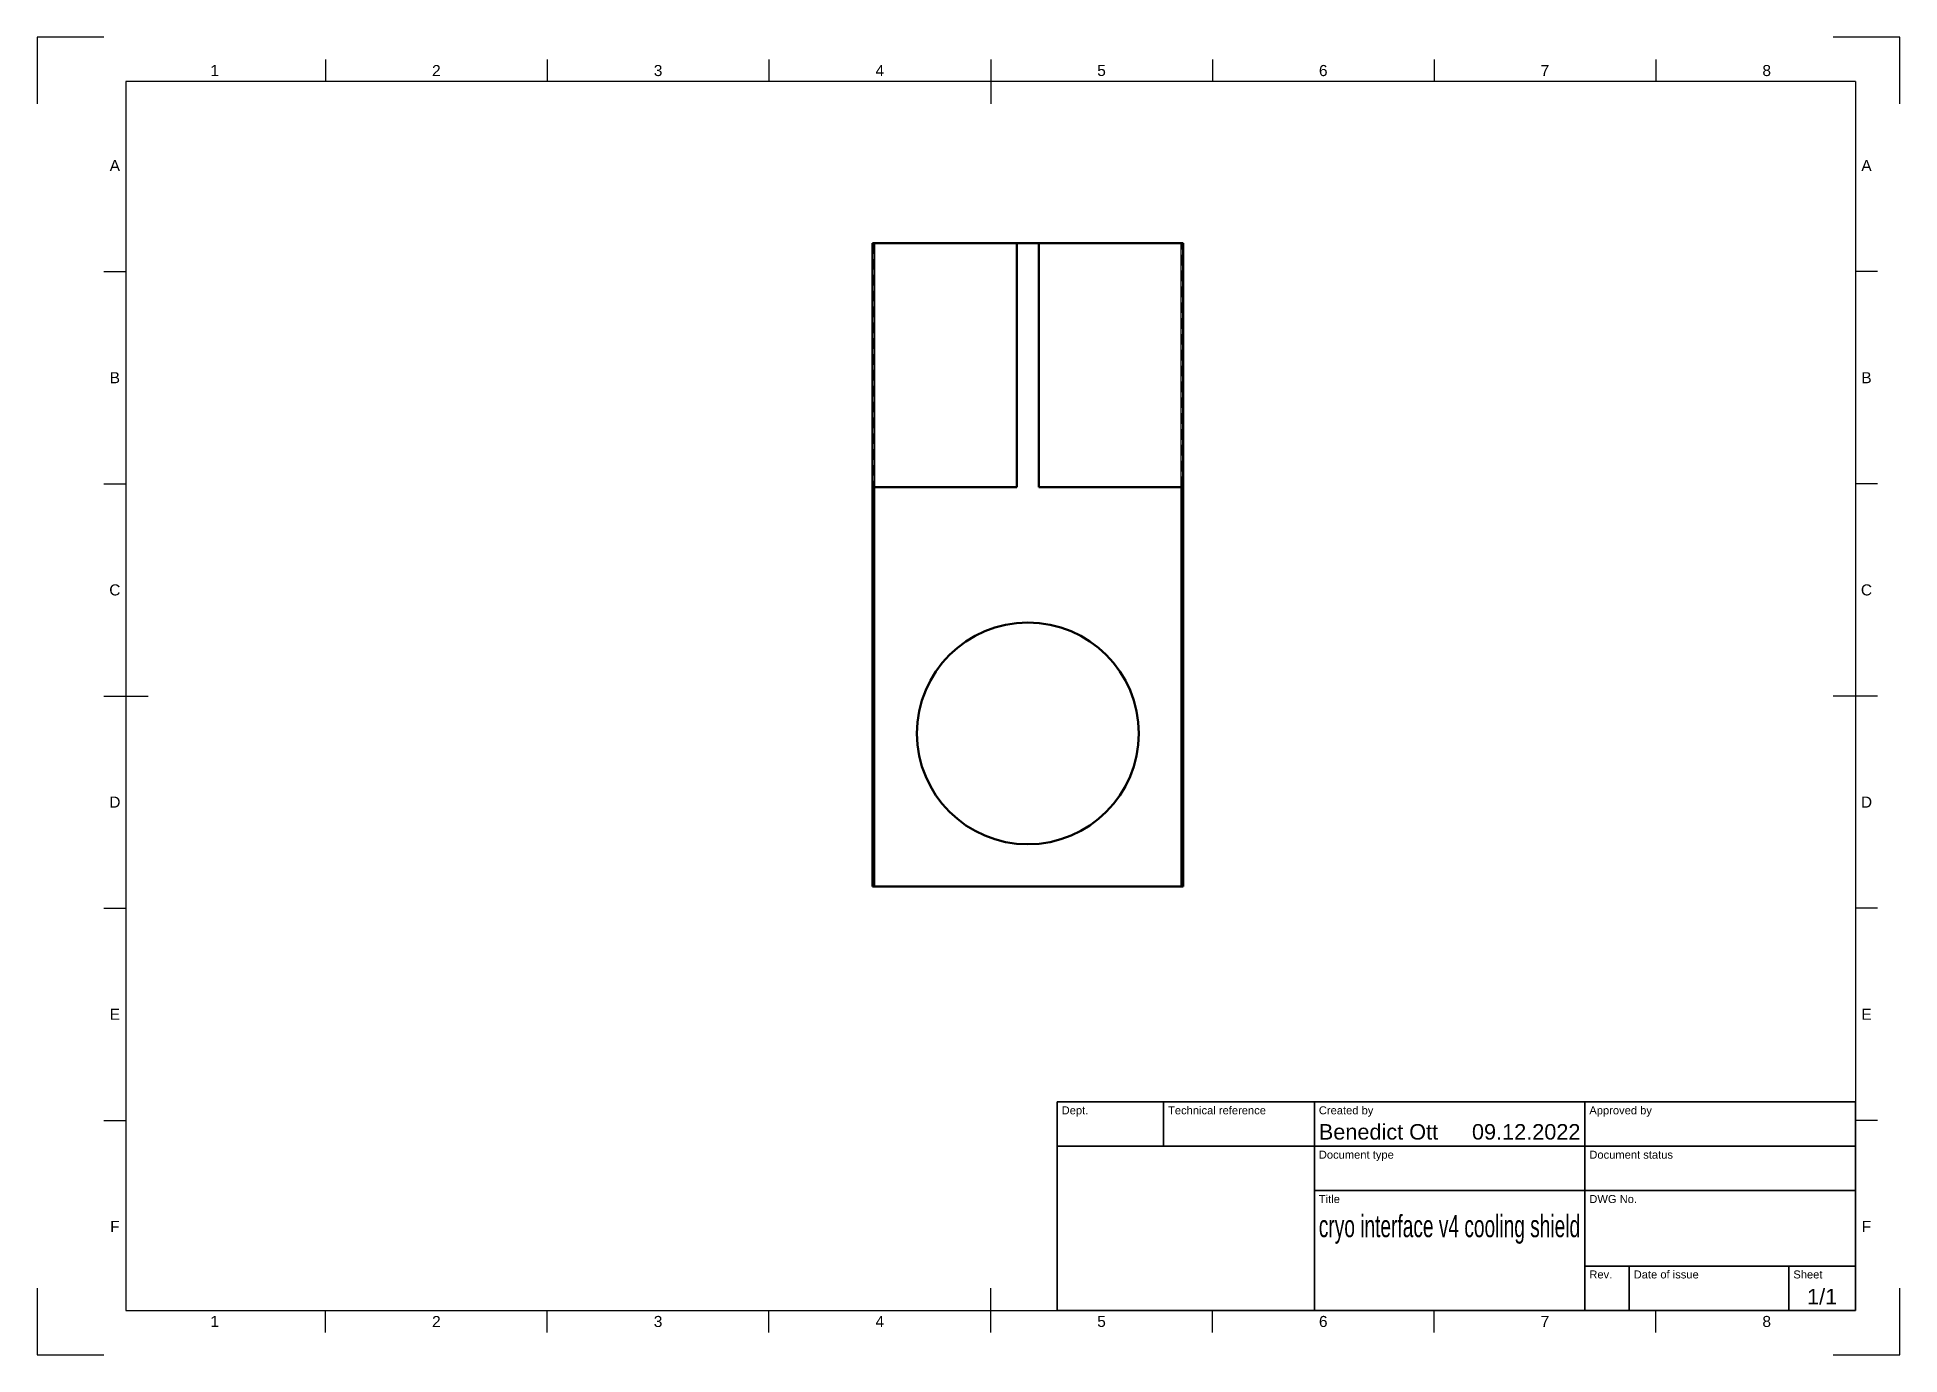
# Model space of a CAD drawing. Header units: millimetres. Extents: x 0 to 420, y 0 to 297.
import ezdxf
from ezdxf.enums import TextEntityAlignment as Align

# ---------------------------------------------------------------- set-up
doc = ezdxf.new("R2010")
doc.units = ezdxf.units.MM
doc.header["$LTSCALE"] = 0.75
doc.linetypes.add('HIDDEN2', pattern=[4.7625, 3.175, -1.5875])
for name, color, linetype, lineweight in [('BORDER', 7, 'Continuous', 25), ('Hidden', 7, 'HIDDEN2', 25), ('TITLEBLOCK', 7, 'Continuous', 35), ('Visible', 7, 'Continuous', 50), ('Visible Narrow', 7, 'Continuous', 25)]:
    doc.layers.add(name, color=color, linetype=linetype, lineweight=lineweight)
doc.styles.add('FusionTitle', font='arial.ttf')

# ---------------------------------------------------------------- blocks, each defined once
blk = doc.blocks.new('ISO_A3_SHEET')
at = {"layer": 'BORDER'}
for p, q in [((65, 292), (65, 287)), ((115, 292), (115, 287)), ((165, 292), (165, 287)), ((215, 292), (215, 282)), ((265, 292), (265, 287)), ((315, 292), (315, 287)), ((365, 292), (365, 287)), ((410, 287), (20, 287)), ((20, 287), (20, 10)), ((410, 287), (410, 10)), ((15, 244.16666), (20, 244.16666)), ((415, 244.16666), (410, 244.16666)), ((15, 196.33333), (20, 196.33333)), ((415, 196.33333), (410, 196.33333)), ((15, 148.5), (25, 148.5)), ((415, 148.5), (405, 148.5)), ((15, 100.66667), (20, 100.66667)), ((415, 100.66667), (410, 100.66667)), ((15, 52.83334), (20, 52.83334)), ((415, 52.83334), (410, 52.83334)), ((215, 5), (215, 15)), ((20, 10), (410, 10)), ((65, 5), (65, 10)), ((115, 5), (115, 10)), ((165, 5), (165, 10)), ((265, 5), (265, 10)), ((315, 5), (315, 10)), ((365, 5), (365, 10))]:
    blk.add_line(p, q, dxfattribs=at)
at = {"layer": 'Defpoints'}
for p, q in [((15, 297), (0, 297)), ((0, 297), (0, 282)), ((420, 297), (405, 297)), ((420, 282), (420, 297)), ((0, 15), (0, 0)), ((420, 0), (420, 15)), ((0, 0), (15, 0)), ((405, 0), (420, 0))]:
    blk.add_line(p, q, dxfattribs=at)
at = {"layer": 'BORDER', "style": 'FusionTitle'}
for s, p in [('1', (40, 289.5)), ('2', (90, 289.5)), ('3', (140, 289.5)), ('4', (190, 289.5)), ('5', (240, 289.5)), ('6', (290, 289.5)), ('7', (340, 289.5)), ('8', (390, 289.5)), ('A', (17.5, 268.08333)), ('A', (412.5, 268.08333)), ('B', (17.5, 220.25)), ('B', (412.5, 220.25)), ('C', (17.5, 172.41667)), ('C', (412.5, 172.41667)), ('D', (17.5, 124.58334)), ('D', (412.5, 124.58334)), ('E', (17.5, 76.75001)), ('E', (412.5, 76.75001)), ('F', (17.5, 28.91668)), ('F', (412.5, 28.91668)), ('1', (40, 7.5)), ('2', (90, 7.5)), ('3', (140, 7.5)), ('4', (190, 7.5)), ('5', (240, 7.5)), ('6', (290, 7.5)), ('7', (340, 7.5)), ('8', (390, 7.5))]:
    blk.add_text(s, height=2.5, dxfattribs=at).set_placement(p, align=Align.MIDDLE)
blk = doc.blocks.new('ISO_TITLEBLOCK')
at = {"layer": 'TITLEBLOCK'}
for p, q in [((0, 47), (-180, 47)), ((-180, 47), (-180, 0)), ((-156, 37), (-156, 47)), ((-122, 0), (-122, 47)), ((-61, 0), (-61, 47)), ((0, 0), (0, 47)), ((-180, 37), (0, 37)), ((-122, 27), (0, 27)), ((-61, 10), (0, 10)), ((-51, 0), (-51, 10)), ((-15, 0), (-15, 10)), ((-180, 0), (0, 0))]:
    blk.add_line(p, q, dxfattribs=at)
at = {"layer": 'TITLEBLOCK', "style": 'FusionTitle'}
for s, p in [('Dept.', (-179, 46)), ('Technical reference', (-155, 46)), ('Created by', (-121, 46)), ('Approved by', (-60, 46)), ('Document type', (-121, 36)), ('Document status', (-60, 36)), ('Title', (-121, 26)), ('DWG No.', (-60, 26)), ('Rev.', (-60, 9)), ('Date of issue', (-50, 9)), ('Sheet', (-14, 9))]:
    blk.add_text(s, height=1.8, dxfattribs=at).set_placement(p, align=Align.TOP_LEFT)
for tag, height, p in [('DEPT', 3.5, (-179, 42)), ('TECHNICAL_REFERENCE', 3.5, (-155, 42)), ('CREATED_BY', 3.5, (-121, 42)), ('APPROVED_BY', 3.5, (-60, 42)), ('DOCUMENT_TYPE', 3.5, (-121, 32)), ('DOCUMENT_STATUS', 3.5, (-60, 32)), ('TITLE_1', 5, (-121, 21.5)), ('TITLE_2', 5, (-121, 14)), ('TITLE_3', 5, (-121, 6.5)), ('DATE_OF_ISSUE', 3.5, (-50, 5))]:
    blk.add_attdef(tag, text='', height=height, dxfattribs=at).set_placement(p, align=Align.TOP_LEFT)
for tag, p in [('CREATED_DATE', (-62, 42)), ('APPROVED_DATE', (-0.99, 42))]:
    blk.add_attdef(tag, text='', height=3.5, dxfattribs=at).set_placement(p, align=Align.TOP_RIGHT)
for tag, height, p in [('DRAWING_NUMBER', 5, (-30.5, 19.75)), ('REV', 3.5, (-56, 4.85)), ('SHEET', 3.5, (-7.5, 4.85))]:
    blk.add_attdef(tag, text='', height=height, dxfattribs=at).set_placement(p, align=Align.TOP_CENTER)

msp = doc.modelspace()

# ---------------------------------------------------------------- linework, layer by layer
at = {"layer": 'Hidden', "extrusion": (-1e-16, -1, 0)}
for p, q in [((188.58564, 250.568859), (188.58564, 195.568859)), ((258.18564, 195.568859), (258.18564, 250.568859)), ((258.18564, 181.068859), (258.38564, 181.068859)), ((188.58564, 164.962371), (188.38564, 164.962371)), ((258.18564, 118.068859), (258.38564, 118.068859)), ((188.58564, 114.962371), (188.38564, 114.962371))]:
    msp.add_line(p, q, dxfattribs=at)
at = {"layer": 'Visible', "extrusion": (-1e-16, -1, 0)}
for p, q in [((188.78564, 250.568859), (188.38564, 250.568859)), ((188.38564, 195.568859), (188.38564, 250.568859)), ((188.78564, 250.568859), (220.88564, 250.568859)), ((220.88564, 195.568859), (220.88564, 250.568859)), ((225.88564, 250.568859), (220.88564, 250.568859)), ((257.98564, 250.568859), (225.88564, 250.568859)), ((225.88564, 250.568859), (225.88564, 195.568859)), ((257.98564, 250.568859), (258.38564, 250.568859)), ((258.38564, 250.568859), (258.38564, 195.568859)), ((188.78564, 195.568859), (188.38564, 195.568859)), ((188.38564, 195.368859), (188.38564, 195.568859)), ((188.58564, 195.368859), (188.38564, 195.368859)), ((188.38564, 105.568859), (188.38564, 195.368859)), ((188.58564, 195.568859), (188.58564, 195.368859)), ((188.58564, 195.368859), (188.58564, 105.568859)), ((188.78564, 195.568859), (220.88564, 195.568859)), ((225.88564, 195.568859), (257.98564, 195.568859)), ((258.38564, 195.568859), (257.98564, 195.568859)), ((258.18564, 195.368859), (258.18564, 195.568859)), ((258.38564, 195.368859), (258.18564, 195.368859)), ((258.18564, 105.568859), (258.18564, 195.368859)), ((258.38564, 195.568859), (258.38564, 195.368859)), ((258.38564, 195.368859), (258.38564, 105.568859)), ((188.58564, 105.568859), (188.38564, 105.568859)), ((188.58564, 105.568859), (188.78564, 105.568859)), ((188.78564, 105.568859), (257.98564, 105.568859)), ((258.18564, 105.568859), (257.98564, 105.568859)), ((258.18564, 105.568859), (258.38564, 105.568859))]:
    msp.add_line(p, q, dxfattribs=at)
at = {"layer": 'Visible', "extrusion": (0, 0, -1)}
msp.add_circle((-223.38564, 140.068859), 25, dxfattribs=at)
at = {"layer": 'Visible Narrow', "extrusion": (-1e-16, -1, 0)}
for p, q in [((188.78564, 250.568859), (188.78564, 195.568859)), ((257.98564, 195.568859), (257.98564, 250.568859)), ((188.78564, 195.568859), (188.78564, 105.568859)), ((257.98564, 105.568859), (257.98564, 195.568859))]:
    msp.add_line(p, q, dxfattribs=at)

# ---------------------------------------------------------------- block references
at = {"layer": 'BORDER'}
msp.add_blockref('ISO_A3_SHEET', (0, 0), dxfattribs=at)
at = {"layer": 'TITLEBLOCK'}
ref = msp.add_blockref('ISO_TITLEBLOCK', (410, 10), dxfattribs=at)
ref.add_attrib('CREATED_DATE', '09.12.2022', dxfattribs={"height": 3.5, "style": 'FusionTitle'}).set_placement((348, 52), align=Align.TOP_RIGHT)
ref.add_attrib('SHEET', '1/1', dxfattribs={"height": 3.5, "style": 'FusionTitle'}).set_placement((402.5, 14.85), align=Align.TOP_CENTER)
ref.add_attrib('TITLE_1', 'cryo interface v4 cooling shield', dxfattribs={"height": 5, "style": 'FusionTitle', "width": 0.617036}).set_placement((289, 31.5), align=Align.TOP_LEFT)
ref.add_attrib('CREATED_BY', 'Benedict Ott', dxfattribs={"height": 3.5, "style": 'FusionTitle'}).set_placement((289, 52), align=Align.TOP_LEFT)

doc.saveas('drawing.dxf')
